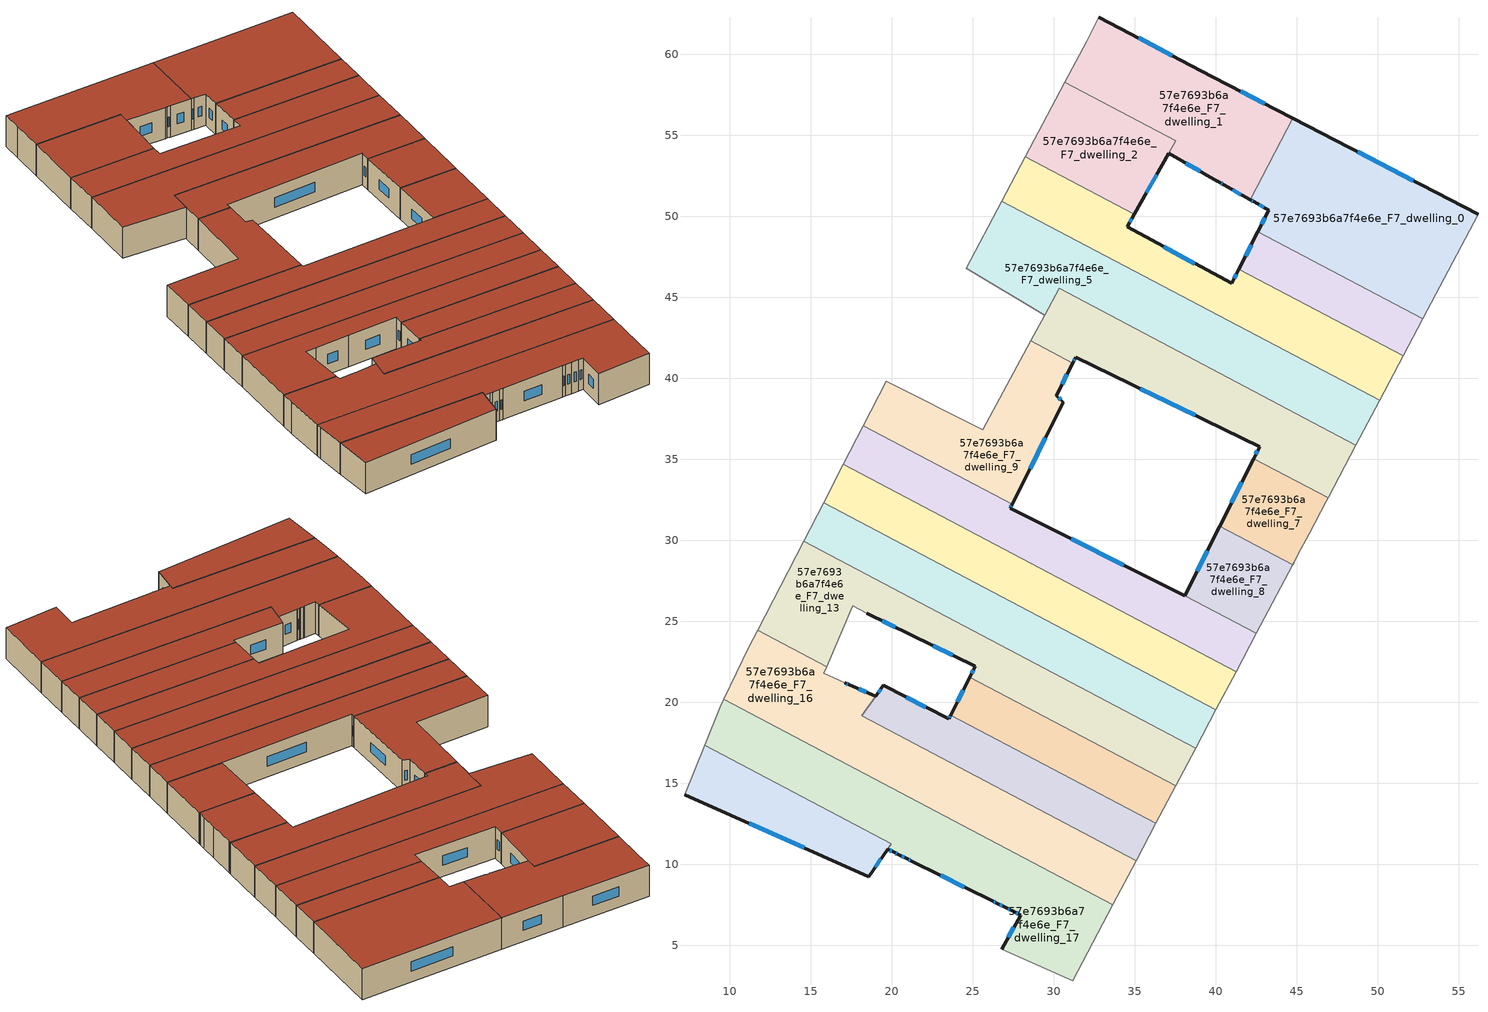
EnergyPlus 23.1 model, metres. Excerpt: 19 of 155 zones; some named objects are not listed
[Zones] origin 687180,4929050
57e7693b6a7f4e6e_F7_dwelling_0
 floor to 57e7693b6a7f4e6e_F6_dwelling_0 (EU_floor_Construction): 56.18,50.13 52.76,43.67 42.59,49.04 43.27,50.36 42.35,50.88 42.12,51.01 44.75,56.04 z21
 wall outside (EU_wall_Construction): 42.12,51.01 42.35,50.88 43.27,50.36 42.59,49.04 / 56.18,50.13 44.75,56.04 z21:24
 wall to 57e7693b6a7f4e6e_F7_dwelling_1 (EU_wall_Construction): 44.75,56.04 42.12,51.01 z21:24
 wall adiabatic (EU_wall_Construction): 52.76,43.67 56.18,50.13 z21:24
 wall to 57e7693b6a7f4e6e_F7_dwelling_3 (EU_wall_Construction): 42.59,49.04 52.76,43.67 z21:24
 window (EU_Window_Construction): 42.2,50.96 42.27,50.93 / 52.17,52.2 48.76,53.97 / 43.03,49.9 42.83,49.5 / 42.67,50.7 42.94,50.54 z22.05:22.95
 roof outside (EU_roof_Construction): 52.76,43.67 56.18,50.13 44.75,56.04 42.12,51.01 42.35,50.88 43.27,50.36 42.59,49.04 z24
57e7693b6a7f4e6e_F7_dwelling_1
 floor to 57e7693b6a7f4e6e_F6_dwelling_1 (EU_floor_Construction): 39.78,58.61 44.75,56.04 42.12,51.01 40.47,51.95 40.27,52.07 40.12,52.15 40.08,52.17 37.08,53.87 37.53,54.66 30.68,58.28 32.02,60.81 32.78,62.29 z21
 wall outside (EU_wall_Construction): 37.08,53.87 40.08,52.17 40.12,52.15 40.27,52.07 40.47,51.95 42.12,51.01 / 44.75,56.04 39.78,58.61 32.78,62.29 z21:24
 wall adiabatic (EU_wall_Construction): 32.78,62.29 32.02,60.81 30.68,58.28 z21:24
 wall to 57e7693b6a7f4e6e_F7_dwelling_2 (EU_wall_Construction): 30.68,58.28 37.53,54.66 37.08,53.87 z21:24
 window (EU_Window_Construction): 40.34,52.02 40.4,51.99 / 38.14,53.28 39.03,52.77 / 37.32,59.9 35.23,61 / 43.01,56.94 41.52,57.71 / 41.05,51.62 41.55,51.34 z22.05:22.95
 roof outside (EU_roof_Construction): 42.12,51.01 44.75,56.04 39.78,58.61 32.78,62.29 32.02,60.81 30.68,58.28 37.53,54.66 37.08,53.87 40.08,52.17 40.12,52.15 40.27,52.07 40.47,51.95 z24
57e7693b6a7f4e6e_F7_dwelling_10
 floor to 57e7693b6a7f4e6e_F6_dwelling_10 (EU_floor_Construction): 38.08,26.59 42.5,24.26 41.24,21.89 17.02,34.68 18.25,37.07 27.43,32.22 27.31,31.97 38.07,26.57 z21
 wall outside (EU_wall_Construction): 38.08,26.59 38.07,26.57 27.31,31.97 27.43,32.22 z21:24
 wall adiabatic (EU_wall_Construction): 41.24,21.89 42.5,24.26 / 18.25,37.07 17.02,34.68 z21:24
 wall to 57e7693b6a7f4e6e_F7_dwelling_11 (EU_wall_Construction): 17.02,34.68 41.24,21.89 z21:24
 wall to 57e7693b6a7f4e6e_F7_dwelling_9 (EU_wall_Construction): 27.43,32.22 18.25,37.07 z21:24
 wall to 57e7693b6a7f4e6e_F7_dwelling_8 (EU_wall_Construction): 42.5,24.26 38.08,26.59 z21:24
 window (EU_Window_Construction): 34.3,28.47 31.08,30.08 / 27.35,32.06 27.38,32.13 z22.05:22.95
 roof outside (EU_roof_Construction): 41.24,21.89 42.5,24.26 38.08,26.59 38.07,26.57 27.31,31.97 27.43,32.22 18.25,37.07 17.02,34.68 z24
57e7693b6a7f4e6e_F7_dwelling_11
 floor to 57e7693b6a7f4e6e_F6_dwelling_11 (EU_floor_Construction): 41.24,21.89 40,19.53 15.79,32.31 17.02,34.68 z21
 wall to 57e7693b6a7f4e6e_F7_dwelling_12 (EU_wall_Construction): 15.79,32.31 40,19.53 z21:24
 wall adiabatic (EU_wall_Construction): 17.02,34.68 15.79,32.31 / 40,19.53 41.24,21.89 z21:24
 roof outside (EU_roof_Construction): 40,19.53 41.24,21.89 17.02,34.68 15.79,32.31 z24
57e7693b6a7f4e6e_F7_dwelling_12
 floor to 57e7693b6a7f4e6e_F6_dwelling_12 (EU_floor_Construction): 40,19.53 38.75,17.17 14.56,29.95 15.79,32.31 z21
 wall to 57e7693b6a7f4e6e_F7_dwelling_13 (EU_wall_Construction): 14.56,29.95 38.75,17.17 z21:24
 wall adiabatic (EU_wall_Construction): 15.79,32.31 14.56,29.95 / 38.75,17.17 40,19.53 z21:24
 roof outside (EU_roof_Construction): 38.75,17.17 40,19.53 15.79,32.31 14.56,29.95 z24
57e7693b6a7f4e6e_F7_dwelling_13
 floor to 57e7693b6a7f4e6e_F6_dwelling_13 (EU_floor_Construction): 38.75,17.17 37.52,14.84 24.81,21.55 25.15,22.21 21.18,24.16 18.46,25.5 17.58,25.96 15.98,22.2 11.72,24.46 14.56,29.95 z21
 wall outside (EU_wall_Construction): 18.46,25.5 21.18,24.16 25.15,22.21 24.81,21.55 z21:24
 wall adiabatic (EU_wall_Construction): 37.52,14.84 38.75,17.17 / 15.98,22.2 17.58,25.96 18.46,25.5 / 14.56,29.95 11.72,24.46 z21:24
 wall to 57e7693b6a7f4e6e_F7_dwelling_14 (EU_wall_Construction): 24.81,21.55 37.52,14.84 z21:24
 wall to 57e7693b6a7f4e6e_F7_dwelling_16 (EU_wall_Construction): 11.72,24.46 15.98,22.2 z21:24
 window (EU_Window_Construction): 25.03,21.98 24.93,21.79 / 22.57,23.48 23.75,22.9 / 19.42,25.03 20.22,24.63 z22.05:22.95
 roof outside (EU_roof_Construction): 37.52,14.84 38.75,17.17 14.56,29.95 11.72,24.46 15.98,22.2 17.58,25.96 18.46,25.5 21.18,24.16 25.15,22.21 24.81,21.55 z24
57e7693b6a7f4e6e_F7_dwelling_14
 floor to 57e7693b6a7f4e6e_F6_dwelling_14 (EU_floor_Construction): 37.52,14.84 36.3,12.53 23.63,19.22 24.81,21.55 z21
 wall outside (EU_wall_Construction): 24.81,21.55 23.63,19.22 z21:24
 wall adiabatic (EU_wall_Construction): 36.3,12.53 37.52,14.84 z21:24
 wall to 57e7693b6a7f4e6e_F7_dwelling_15 (EU_wall_Construction): 23.63,19.22 36.3,12.53 z21:24
 window (EU_Window_Construction): 24.4,20.73 24.04,20.04 z22.05:22.95
 roof outside (EU_roof_Construction): 36.3,12.53 37.52,14.84 24.81,21.55 23.63,19.22 z24
57e7693b6a7f4e6e_F7_dwelling_15
 floor to 57e7693b6a7f4e6e_F6_dwelling_15 (EU_floor_Construction): 36.3,12.53 35.08,10.22 18.14,19.17 19,20.37 19.48,21.04 23.51,18.97 23.63,19.22 z21
 wall outside (EU_wall_Construction): 23.63,19.22 23.51,18.97 19.48,21.04 19,20.37 z21:24
 wall adiabatic (EU_wall_Construction): 35.08,10.22 36.3,12.53 z21:24
 wall to 57e7693b6a7f4e6e_F7_dwelling_16 (EU_wall_Construction): 19,20.36 18.14,19.17 35.08,10.22 z21:24
 window (EU_Window_Construction): 19.31,20.81 19.17,20.61 / 22.1,19.7 20.89,20.32 / 23.58,19.13 23.55,19.06 z22.05:22.95
 roof outside (EU_roof_Construction): 35.08,10.22 36.3,12.53 23.63,19.22 23.51,18.97 19.48,21.04 19,20.37 18.14,19.17 z24
57e7693b6a7f4e6e_F7_dwelling_16
 floor to 57e7693b6a7f4e6e_F6_dwelling_16 (EU_floor_Construction): 35.08,10.22 33.64,7.51 9.64,20.19 11.18,23.4 11.72,24.46 15.98,22.2 15.81,21.78 16.76,21.36 16.8,21.34 16.82,21.33 17.09,21.21 17.15,21.19 17.36,21.09 17.38,21.08 18.99,20.36 18.14,19.17 z21
 wall outside (EU_wall_Construction): 18.99,20.36 17.38,21.08 17.36,21.09 17.15,21.19 17.09,21.21 z21:24
 wall adiabatic (EU_wall_Construction): 17.09,21.21 16.82,21.33 16.8,21.34 16.76,21.36 15.81,21.78 15.98,22.2 / 33.64,7.51 35.08,10.22 / 11.72,24.46 11.18,23.4 9.64,20.19 z21:24
 wall to 57e7693b6a7f4e6e_F7_dwelling_17 (EU_wall_Construction): 9.64,20.19 33.64,7.51 z21:24
 window (EU_Window_Construction): 17.29,21.12 17.22,21.15 / 18.43,20.62 17.95,20.83 z22.05:22.95
 roof outside (EU_roof_Construction): 33.64,7.51 35.08,10.22 18.14,19.17 18.99,20.36 17.38,21.08 17.36,21.09 17.15,21.19 17.09,21.21 16.82,21.33 16.8,21.34 16.76,21.36 15.81,21.78 15.98,22.2 11.72,24.46 11.18,23.4 9.64,20.19 z24
57e7693b6a7f4e6e_F7_dwelling_17
 floor to 57e7693b6a7f4e6e_F6_dwelling_17 (EU_floor_Construction): 33.64,7.51 31.16,2.8 26.79,4.76 27.94,6.87 27.54,7.08 27,7.34 26.99,7.35 26.46,7.61 26.2,7.74 21.29,10.17 21.23,10.21 20.95,10.34 20.41,10.61 20.14,10.74 19.73,10.94 18.58,9.24 19.95,11.28 8.45,17.36 9.42,19.73 9.64,20.19 z21
 wall outside (EU_wall_Construction): 18.58,9.24 19.73,10.94 20.14,10.74 20.41,10.61 20.95,10.34 21.23,10.21 21.29,10.17 26.2,7.74 26.46,7.61 26.99,7.35 27,7.34 27.54,7.08 27.94,6.87 26.79,4.76 z21:24
 wall to 57e7693b6a7f4e6e_F7_dwelling_18 (EU_wall_Construction): 8.45,17.36 19.95,11.28 18.58,9.24 z21:24
 wall adiabatic (EU_wall_Construction): 9.64,20.19 9.42,19.73 8.45,17.36 / 26.79,4.76 31.16,2.8 33.64,7.51 z21:24
 window (EU_Window_Construction): 27.54,6.13 27.19,5.5 / 27.68,7 27.8,6.94 / 27.19,7.25 27.35,7.17 / 26.65,7.52 26.81,7.44 / 26.29,7.69 26.37,7.65 / 23.01,9.32 24.47,8.59 / 21.05,10.29 21.13,10.25 / 20.6,10.51 20.76,10.43 / 20.24,10.7 20.32,10.66 / 19.88,10.87 20,10.81 / 18.99,9.83 19.33,10.34 z22.05:22.95
 roof outside (EU_roof_Construction): 31.16,2.8 33.64,7.51 9.64,20.19 9.42,19.73 8.45,17.36 19.95,11.28 18.58,9.24 19.73,10.94 20.14,10.74 20.41,10.61 20.95,10.34 21.23,10.21 21.29,10.17 26.2,7.74 26.46,7.61 26.99,7.35 27,7.34 27.54,7.08 27.94,6.87 26.79,4.76 z24
57e7693b6a7f4e6e_F7_dwelling_18
 floor to 57e7693b6a7f4e6e_F6_dwelling_18 (EU_floor_Construction): 19.95,11.28 18.58,9.24 7.21,14.3 8.45,17.36 z21
 wall outside (EU_wall_Construction): 7.21,14.3 18.58,9.24 z21:24
 wall adiabatic (EU_wall_Construction): 8.45,17.36 7.21,14.3 z21:24
 window (EU_Window_Construction): 11.19,12.53 14.59,11.01 z22.05:22.95
 roof outside (EU_roof_Construction): 18.58,9.24 19.95,11.28 8.45,17.36 7.21,14.3 z24
57e7693b6a7f4e6e_F7_dwelling_2
 floor to 57e7693b6a7f4e6e_F6_dwelling_2 (EU_floor_Construction): 37.53,54.66 34.96,50.13 28.25,53.68 30.68,58.28 z21
 wall outside (EU_wall_Construction): 34.96,50.13 37.08,53.87 z21:24
 wall adiabatic (EU_wall_Construction): 30.68,58.28 28.25,53.68 z21:24
 wall to 57e7693b6a7f4e6e_F7_dwelling_4 (EU_wall_Construction): 28.25,53.68 34.96,50.13 z21:24
 window (EU_Window_Construction): 35.71,51.44 36.34,52.56 z22.05:22.95
 roof outside (EU_roof_Construction): 34.96,50.13 37.53,54.66 30.68,58.28 28.25,53.68 z24
57e7693b6a7f4e6e_F7_dwelling_3
 floor to 57e7693b6a7f4e6e_F6_dwelling_3 (EU_floor_Construction): 52.76,43.67 51.55,41.38 41.42,46.72 42.59,49.04 z21
 wall outside (EU_wall_Construction): 42.59,49.04 41.42,46.72 z21:24
 wall adiabatic (EU_wall_Construction): 51.55,41.38 52.76,43.67 z21:24
 wall to 57e7693b6a7f4e6e_F7_dwelling_4 (EU_wall_Construction): 41.42,46.72 51.55,41.38 z21:24
 window (EU_Window_Construction): 42.18,48.23 41.83,47.54 z22.05:22.95
 roof outside (EU_roof_Construction): 51.55,41.38 52.76,43.67 42.59,49.04 41.42,46.72 z24
57e7693b6a7f4e6e_F7_dwelling_4
 floor to 57e7693b6a7f4e6e_F6_dwelling_4 (EU_floor_Construction): 41.42,46.72 51.55,41.38 50.1,38.63 26.8,50.94 28.25,53.68 34.96,50.13 34.52,49.34 40.97,45.85 z21
 wall outside (EU_wall_Construction): 41.42,46.72 40.97,45.85 34.52,49.34 34.96,50.13 z21:24
 wall adiabatic (EU_wall_Construction): 50.1,38.63 51.55,41.38 / 28.25,53.68 26.8,50.94 z21:24
 wall to 57e7693b6a7f4e6e_F7_dwelling_5 (EU_wall_Construction): 26.8,50.94 50.1,38.63 z21:24
 window (EU_Window_Construction): 38.71,47.08 36.78,48.12 / 41.26,46.42 41.13,46.16 / 34.67,49.62 34.81,49.86 z22.05:22.95
 roof outside (EU_roof_Construction): 50.1,38.63 51.55,41.38 41.42,46.72 40.97,45.85 34.52,49.34 34.96,50.13 28.25,53.68 26.8,50.94 z24
57e7693b6a7f4e6e_F7_dwelling_5
 floor to 57e7693b6a7f4e6e_F6_dwelling_5 (EU_floor_Construction): 50.1,38.63 48.64,35.87 30.32,45.54 29.44,43.89 24.6,46.77 26.8,50.94 z21
 wall adiabatic (EU_wall_Construction): 26.8,50.94 24.6,46.77 29.44,43.89 30.32,45.54 / 48.64,35.87 50.1,38.63 z21:24
 wall to 57e7693b6a7f4e6e_F7_dwelling_6 (EU_wall_Construction): 30.33,45.54 48.64,35.87 z21:24
 roof outside (EU_roof_Construction): 48.64,35.87 50.1,38.63 26.8,50.94 24.6,46.77 29.44,43.89 30.32,45.54 z24
57e7693b6a7f4e6e_F7_dwelling_6
 floor to 57e7693b6a7f4e6e_F6_dwelling_6 (EU_floor_Construction): 48.64,35.87 46.92,32.62 42.33,35.04 42.69,35.77 31.35,41.3 31.17,40.94 28.58,42.31 29.44,43.89 30.33,45.54 z21
 wall outside (EU_wall_Construction): 31.17,40.94 31.35,41.3 42.69,35.77 42.33,35.04 z21:24
 wall adiabatic (EU_wall_Construction): 29.43,43.89 28.58,42.31 / 30.33,45.54 29.44,43.89 / 46.92,32.62 48.64,35.87 z21:24
 wall to 57e7693b6a7f4e6e_F7_dwelling_7 (EU_wall_Construction): 42.33,35.04 46.92,32.62 z21:24
 wall to 57e7693b6a7f4e6e_F7_dwelling_9 (EU_wall_Construction): 28.58,42.31 31.17,40.94 z21:24
 window (EU_Window_Construction): 42.57,35.52 42.46,35.3 / 35.33,39.36 38.72,37.71 / 31.23,41.07 31.29,41.18 z22.05:22.95
 roof outside (EU_roof_Construction): 46.92,32.62 48.64,35.87 30.33,45.54 29.44,43.89 28.58,42.31 31.17,40.94 31.35,41.3 42.69,35.77 42.33,35.04 z24
57e7693b6a7f4e6e_F7_dwelling_7
 floor to 57e7693b6a7f4e6e_F6_dwelling_7 (EU_floor_Construction): 46.92,32.62 46.81,32.4 45.76,30.4 45.06,29.11 44.82,28.65 44.73,28.48 40.22,30.85 42.33,35.04 z21
 wall outside (EU_wall_Construction): 42.33,35.04 40.22,30.85 z21:24
 wall adiabatic (EU_wall_Construction): 44.73,28.48 44.82,28.65 45.06,29.11 45.76,30.4 46.81,32.4 46.92,32.62 z21:24
 wall to 57e7693b6a7f4e6e_F7_dwelling_8 (EU_wall_Construction): 40.22,30.85 44.73,28.48 z21:24
 window (EU_Window_Construction): 41.59,33.57 40.96,32.32 z22.05:22.95
 roof outside (EU_roof_Construction): 45.06,29.11 45.76,30.4 46.81,32.4 46.92,32.62 42.33,35.04 40.22,30.85 44.73,28.48 44.82,28.65 z24
57e7693b6a7f4e6e_F7_dwelling_8
 floor to 57e7693b6a7f4e6e_F6_dwelling_8 (EU_floor_Construction): 44.73,28.48 42.5,24.26 38.08,26.59 40.22,30.85 z21
 wall outside (EU_wall_Construction): 40.22,30.85 38.08,26.59 z21:24
 wall adiabatic (EU_wall_Construction): 42.5,24.26 44.73,28.48 z21:24
 window (EU_Window_Construction): 39.47,29.36 38.83,28.09 z22.05:22.95
 roof outside (EU_roof_Construction): 42.5,24.26 44.73,28.48 40.22,30.85 38.08,26.59 z24
57e7693b6a7f4e6e_F7_dwelling_9
 floor to 57e7693b6a7f4e6e_F6_dwelling_9 (EU_floor_Construction): 31.17,40.94 30.15,38.93 30.57,38.52 27.43,32.22 18.25,37.07 19.67,39.8 25.61,36.82 28.58,42.31 z21
 wall outside (EU_wall_Construction): 27.43,32.22 30.57,38.52 30.15,38.93 31.17,40.94 z21:24
 wall adiabatic (EU_wall_Construction): 28.58,42.31 25.61,36.82 19.67,39.8 18.25,37.07 z21:24
 window (EU_Window_Construction): 30.5,39.64 30.81,40.24 / 30.42,38.67 30.3,38.79 / 28.53,34.43 29.47,36.31 z22.05:22.95
 roof outside (EU_roof_Construction): 27.43,32.22 30.57,38.52 30.15,38.93 31.17,40.94 28.58,42.31 25.61,36.82 19.67,39.8 18.25,37.07 z24
[Building]
EU S2 Campaign: North Axis=0; Terrain=City; Solar Distribution=FullExterior
[Site:Location]
Bologna: Latitude=44.5; Longitude=11.25; Time Zone=1; Elevation=37
[SizingPeriod:WeatherFileDays]
AnnualSizingPeriod: Begin Month=1; Begin Day of Month=1; End Month=12; End Day of Month=31; Day of Week for Start Day=Monday; Use Weather File Daylight Saving Period=No; Use Weather File Rain and Snow Indicators=No
[MATERIAL]
EU_InternalMass_Material: Roughness=MediumRough; Thickness=0.1; Conductivity=1; Density=1800; Specific Heat=900; Thermal Absorptance=0.9; Solar Absorptance=0.7; Visible Absorptance=0.7
[MATERIAL:NOMASS] Roughness=MediumRough; Thermal Absorptance=0.9; Solar Absorptance=0.7; Visible Absorptance=0.7
Name | Thermal Resistance
EU_wall_NoMass | 0.890213
EU_roof_NoMass | 0.636128
EU_floor_NoMass | 0.79516
[WINDOWMATERIAL:SIMPLEGLAZINGSYSTEM]
EU_Window_SimpleGlazing: UFactor=4.49146; Solar Heat Gain Coefficient=0.85; Visible Transmittance=0.85
[CONSTRUCTION]
EU_wall_Construction: EU_wall_NoMass
EU_roof_Construction: EU_roof_NoMass
EU_floor_Construction: EU_floor_NoMass
EU_Window_Construction: EU_Window_SimpleGlazing
EU_InternalMass_Construction: EU_InternalMass_Material
[ZONE] Type=1; Multiplier=1; Ceiling Height=autocalculate; Floor Area=autocalculate; Part of Total Floor Area=Yes
Name | Volume
57e7693b6a7f4e6e_F7_dwelling_0 | 273.538
57e7693b6a7f4e6e_F7_dwelling_1 | 201.469
57e7693b6a7f4e6e_F7_dwelling_10 | 215.485
57e7693b6a7f4e6e_F7_dwelling_11 | 219.079
57e7693b6a7f4e6e_F7_dwelling_12 | 218.656
57e7693b6a7f4e6e_F7_dwelling_13 | 250.606
57e7693b6a7f4e6e_F7_dwelling_14 | 112.817
57e7693b6a7f4e6e_F7_dwelling_15 | 144.416
57e7693b6a7f4e6e_F7_dwelling_16 | 288.321
57e7693b6a7f4e6e_F7_dwelling_17 | 290.281
57e7693b6a7f4e6e_F7_dwelling_18 | 109.363
57e7693b6a7f4e6e_F7_dwelling_2 | 119.768
57e7693b6a7f4e6e_F7_dwelling_3 | 89.3137
57e7693b6a7f4e6e_F7_dwelling_4 | 224.565
57e7693b6a7f4e6e_F7_dwelling_5 | 276.244
57e7693b6a7f4e6e_F7_dwelling_6 | 205.351
57e7693b6a7f4e6e_F7_dwelling_7 | 72.3516
57e7693b6a7f4e6e_F7_dwelling_8 | 72.1479
57e7693b6a7f4e6e_F7_dwelling_9 | 161.722
[INTERNALMASS] Construction=EU_InternalMass_Construction
Name | Zone or ZoneList | Surface Area
57e7693b6a7f4e6e_F7_dwelling_0_EU_InternalMass | 57e7693b6a7f4e6e_F7_dwelling_0 | 91.1771
57e7693b6a7f4e6e_F7_dwelling_1_EU_InternalMass | 57e7693b6a7f4e6e_F7_dwelling_1 | 67.1601
57e7693b6a7f4e6e_F7_dwelling_2_EU_InternalMass | 57e7693b6a7f4e6e_F7_dwelling_2 | 39.9253
57e7693b6a7f4e6e_F7_dwelling_3_EU_InternalMass | 57e7693b6a7f4e6e_F7_dwelling_3 | 29.7713
57e7693b6a7f4e6e_F7_dwelling_4_EU_InternalMass | 57e7693b6a7f4e6e_F7_dwelling_4 | 74.8548
57e7693b6a7f4e6e_F7_dwelling_5_EU_InternalMass | 57e7693b6a7f4e6e_F7_dwelling_5 | 92.081
57e7693b6a7f4e6e_F7_dwelling_6_EU_InternalMass | 57e7693b6a7f4e6e_F7_dwelling_6 | 68.4546
57e7693b6a7f4e6e_F7_dwelling_7_EU_InternalMass | 57e7693b6a7f4e6e_F7_dwelling_7 | 24.1178
57e7693b6a7f4e6e_F7_dwelling_8_EU_InternalMass | 57e7693b6a7f4e6e_F7_dwelling_8 | 24.0477
57e7693b6a7f4e6e_F7_dwelling_9_EU_InternalMass | 57e7693b6a7f4e6e_F7_dwelling_9 | 53.9065
57e7693b6a7f4e6e_F7_dwelling_10_EU_InternalMass | 57e7693b6a7f4e6e_F7_dwelling_10 | 71.8358
57e7693b6a7f4e6e_F7_dwelling_11_EU_InternalMass | 57e7693b6a7f4e6e_F7_dwelling_11 | 73.0264
57e7693b6a7f4e6e_F7_dwelling_12_EU_InternalMass | 57e7693b6a7f4e6e_F7_dwelling_12 | 72.8854
57e7693b6a7f4e6e_F7_dwelling_13_EU_InternalMass | 57e7693b6a7f4e6e_F7_dwelling_13 | 83.5409
57e7693b6a7f4e6e_F7_dwelling_14_EU_InternalMass | 57e7693b6a7f4e6e_F7_dwelling_14 | 37.6057
57e7693b6a7f4e6e_F7_dwelling_15_EU_InternalMass | 57e7693b6a7f4e6e_F7_dwelling_15 | 48.1423
57e7693b6a7f4e6e_F7_dwelling_16_EU_InternalMass | 57e7693b6a7f4e6e_F7_dwelling_16 | 96.1041
57e7693b6a7f4e6e_F7_dwelling_17_EU_InternalMass | 57e7693b6a7f4e6e_F7_dwelling_17 | 96.767
57e7693b6a7f4e6e_F7_dwelling_18_EU_InternalMass | 57e7693b6a7f4e6e_F7_dwelling_18 | 36.4654
[OTHEREQUIPMENT] Fuel Type=Electricity; Design Level Calculation Method=Watts/Area; Power per Zone Floor Area=1; Fraction Latent=0; Fraction Radiant=0; Fraction Lost=0; Carbon Dioxide Generation Rate=0; EndUse Subcategory=EU_Step8_InternalGains
Name | Zone or ZoneList or Space or SpaceList | Schedule
EU_Step8_InternalGain_57e7693b6a7f4e6e_F7_dwelling_0_f000 | 57e7693b6a7f4e6e_F7_dwelling_0 | EU_Step8_GainSchedule_57e7693b6a7f4e6e_F7_dwelling_0_f000
EU_Step8_InternalGain_57e7693b6a7f4e6e_F7_dwelling_1_f000 | 57e7693b6a7f4e6e_F7_dwelling_1 | EU_Step8_GainSchedule_57e7693b6a7f4e6e_F7_dwelling_1_f000
EU_Step8_InternalGain_57e7693b6a7f4e6e_F7_dwelling_2_f000 | 57e7693b6a7f4e6e_F7_dwelling_2 | EU_Step8_GainSchedule_57e7693b6a7f4e6e_F7_dwelling_2_f000
EU_Step8_InternalGain_57e7693b6a7f4e6e_F7_dwelling_3_f000 | 57e7693b6a7f4e6e_F7_dwelling_3 | EU_Step8_GainSchedule_57e7693b6a7f4e6e_F7_dwelling_3_f000
EU_Step8_InternalGain_57e7693b6a7f4e6e_F7_dwelling_4_f000 | 57e7693b6a7f4e6e_F7_dwelling_4 | EU_Step8_GainSchedule_57e7693b6a7f4e6e_F7_dwelling_4_f000
EU_Step8_InternalGain_57e7693b6a7f4e6e_F7_dwelling_5_f000 | 57e7693b6a7f4e6e_F7_dwelling_5 | EU_Step8_GainSchedule_57e7693b6a7f4e6e_F7_dwelling_5_f000
EU_Step8_InternalGain_57e7693b6a7f4e6e_F7_dwelling_6_f000 | 57e7693b6a7f4e6e_F7_dwelling_6 | EU_Step8_GainSchedule_57e7693b6a7f4e6e_F7_dwelling_6_f000
EU_Step8_InternalGain_57e7693b6a7f4e6e_F7_dwelling_7_f000 | 57e7693b6a7f4e6e_F7_dwelling_7 | EU_Step8_GainSchedule_57e7693b6a7f4e6e_F7_dwelling_7_f000
EU_Step8_InternalGain_57e7693b6a7f4e6e_F7_dwelling_8_f000 | 57e7693b6a7f4e6e_F7_dwelling_8 | EU_Step8_GainSchedule_57e7693b6a7f4e6e_F7_dwelling_8_f000
EU_Step8_InternalGain_57e7693b6a7f4e6e_F7_dwelling_9_f000 | 57e7693b6a7f4e6e_F7_dwelling_9 | EU_Step8_GainSchedule_57e7693b6a7f4e6e_F7_dwelling_9_f000
EU_Step8_InternalGain_57e7693b6a7f4e6e_F7_dwelling_10_f000 | 57e7693b6a7f4e6e_F7_dwelling_10 | EU_Step8_GainSchedule_57e7693b6a7f4e6e_F7_dwelling_10_f000
EU_Step8_InternalGain_57e7693b6a7f4e6e_F7_dwelling_11_f000 | 57e7693b6a7f4e6e_F7_dwelling_11 | EU_Step8_GainSchedule_57e7693b6a7f4e6e_F7_dwelling_11_f000
EU_Step8_InternalGain_57e7693b6a7f4e6e_F7_dwelling_12_f000 | 57e7693b6a7f4e6e_F7_dwelling_12 | EU_Step8_GainSchedule_57e7693b6a7f4e6e_F7_dwelling_12_f000
EU_Step8_InternalGain_57e7693b6a7f4e6e_F7_dwelling_13_f000 | 57e7693b6a7f4e6e_F7_dwelling_13 | EU_Step8_GainSchedule_57e7693b6a7f4e6e_F7_dwelling_13_f000
EU_Step8_InternalGain_57e7693b6a7f4e6e_F7_dwelling_14_f000 | 57e7693b6a7f4e6e_F7_dwelling_14 | EU_Step8_GainSchedule_57e7693b6a7f4e6e_F7_dwelling_14_f000
EU_Step8_InternalGain_57e7693b6a7f4e6e_F7_dwelling_15_f000 | 57e7693b6a7f4e6e_F7_dwelling_15 | EU_Step8_GainSchedule_57e7693b6a7f4e6e_F7_dwelling_15_f000
EU_Step8_InternalGain_57e7693b6a7f4e6e_F7_dwelling_16_f000 | 57e7693b6a7f4e6e_F7_dwelling_16 | EU_Step8_GainSchedule_57e7693b6a7f4e6e_F7_dwelling_16_f000
EU_Step8_InternalGain_57e7693b6a7f4e6e_F7_dwelling_17_f000 | 57e7693b6a7f4e6e_F7_dwelling_17 | EU_Step8_GainSchedule_57e7693b6a7f4e6e_F7_dwelling_17_f000
EU_Step8_InternalGain_57e7693b6a7f4e6e_F7_dwelling_18_f000 | 57e7693b6a7f4e6e_F7_dwelling_18 | EU_Step8_GainSchedule_57e7693b6a7f4e6e_F7_dwelling_18_f000
[ZONEVENTILATION:DESIGNFLOWRATE] Schedule=EU_AlwaysOn; Design Flow Rate Calculation Method=AirChanges/Hour; Air Changes per Hour=0.718634; Ventilation Type=Natural; Fan Pressure Rise=0; Fan Total Efficiency=1; Constant Term Coefficient=1; Temperature Term Coefficient=0; Velocity Term Coefficient=0; Velocity Squared Term Coefficient=0; Minimum Indoor Temperature=-100; Maximum Indoor Temperature=100; Delta Temperature=-100; Minimum Outdoor Temperature=-100; Maximum Outdoor Temperature=100; Maximum Wind Speed=40
Name | Zone or ZoneList or Space or SpaceList
EU_ConstantAir_57e7693b6a7f4e6e_F7_dwelling_0 | 57e7693b6a7f4e6e_F7_dwelling_0
EU_ConstantAir_57e7693b6a7f4e6e_F7_dwelling_1 | 57e7693b6a7f4e6e_F7_dwelling_1
EU_ConstantAir_57e7693b6a7f4e6e_F7_dwelling_2 | 57e7693b6a7f4e6e_F7_dwelling_2
EU_ConstantAir_57e7693b6a7f4e6e_F7_dwelling_3 | 57e7693b6a7f4e6e_F7_dwelling_3
EU_ConstantAir_57e7693b6a7f4e6e_F7_dwelling_4 | 57e7693b6a7f4e6e_F7_dwelling_4
EU_ConstantAir_57e7693b6a7f4e6e_F7_dwelling_5 | 57e7693b6a7f4e6e_F7_dwelling_5
EU_ConstantAir_57e7693b6a7f4e6e_F7_dwelling_6 | 57e7693b6a7f4e6e_F7_dwelling_6
EU_ConstantAir_57e7693b6a7f4e6e_F7_dwelling_7 | 57e7693b6a7f4e6e_F7_dwelling_7
EU_ConstantAir_57e7693b6a7f4e6e_F7_dwelling_8 | 57e7693b6a7f4e6e_F7_dwelling_8
EU_ConstantAir_57e7693b6a7f4e6e_F7_dwelling_9 | 57e7693b6a7f4e6e_F7_dwelling_9
EU_ConstantAir_57e7693b6a7f4e6e_F7_dwelling_10 | 57e7693b6a7f4e6e_F7_dwelling_10
EU_ConstantAir_57e7693b6a7f4e6e_F7_dwelling_11 | 57e7693b6a7f4e6e_F7_dwelling_11
EU_ConstantAir_57e7693b6a7f4e6e_F7_dwelling_12 | 57e7693b6a7f4e6e_F7_dwelling_12
EU_ConstantAir_57e7693b6a7f4e6e_F7_dwelling_13 | 57e7693b6a7f4e6e_F7_dwelling_13
EU_ConstantAir_57e7693b6a7f4e6e_F7_dwelling_14 | 57e7693b6a7f4e6e_F7_dwelling_14
EU_ConstantAir_57e7693b6a7f4e6e_F7_dwelling_15 | 57e7693b6a7f4e6e_F7_dwelling_15
EU_ConstantAir_57e7693b6a7f4e6e_F7_dwelling_16 | 57e7693b6a7f4e6e_F7_dwelling_16
EU_ConstantAir_57e7693b6a7f4e6e_F7_dwelling_17 | 57e7693b6a7f4e6e_F7_dwelling_17
EU_ConstantAir_57e7693b6a7f4e6e_F7_dwelling_18 | 57e7693b6a7f4e6e_F7_dwelling_18
[HVACTEMPLATE:ZONE:IDEALLOADSAIRSYSTEM] System Availability Schedule=EU_AlwaysOn; Maximum Heating Supply Air Temperature=50; Minimum Cooling Supply Air Temperature=13; Maximum Heating Supply Air Humidity Ratio=0.0156; Minimum Cooling Supply Air Humidity Ratio=0.0077; Heating Limit=NoLimit; Cooling Limit=NoLimit; Heating Availability Schedule=EU_AlwaysOn; Cooling Availability Schedule=EU_CoolingOff; Dehumidification Control Type=ConstantSensibleHeatRatio; Cooling Sensible Heat Ratio=0.7; Dehumidification Setpoint=60; Humidification Control Type=None; Humidification Setpoint=30; Outdoor Air Method=None; Outdoor Air Flow Rate per Person=0.00944; Outdoor Air Flow Rate per Zone Floor Area=0; Outdoor Air Flow Rate per Zone=0; Demand Controlled Ventilation Type=None; Outdoor Air Economizer Type=NoEconomizer; Heat Recovery Type=None; Sensible Heat Recovery Effectiveness=0.7; Latent Heat Recovery Effectiveness=0.65
Name | Template Thermostat
57e7693b6a7f4e6e_F7_dwelling_0 | EU_HeatOnly_57e7693b6a7f4e6e_F7_dwelling_0
57e7693b6a7f4e6e_F7_dwelling_1 | EU_HeatOnly_57e7693b6a7f4e6e_F7_dwelling_1
57e7693b6a7f4e6e_F7_dwelling_2 | EU_HeatOnly_57e7693b6a7f4e6e_F7_dwelling_2
57e7693b6a7f4e6e_F7_dwelling_3 | EU_HeatOnly_57e7693b6a7f4e6e_F7_dwelling_3
57e7693b6a7f4e6e_F7_dwelling_4 | EU_HeatOnly_57e7693b6a7f4e6e_F7_dwelling_4
57e7693b6a7f4e6e_F7_dwelling_5 | EU_HeatOnly_57e7693b6a7f4e6e_F7_dwelling_5
57e7693b6a7f4e6e_F7_dwelling_6 | EU_HeatOnly_57e7693b6a7f4e6e_F7_dwelling_6
57e7693b6a7f4e6e_F7_dwelling_7 | EU_HeatOnly_57e7693b6a7f4e6e_F7_dwelling_7
57e7693b6a7f4e6e_F7_dwelling_8 | EU_HeatOnly_57e7693b6a7f4e6e_F7_dwelling_8
57e7693b6a7f4e6e_F7_dwelling_9 | EU_HeatOnly_57e7693b6a7f4e6e_F7_dwelling_9
57e7693b6a7f4e6e_F7_dwelling_10 | EU_HeatOnly_57e7693b6a7f4e6e_F7_dwelling_10
57e7693b6a7f4e6e_F7_dwelling_11 | EU_HeatOnly_57e7693b6a7f4e6e_F7_dwelling_11
57e7693b6a7f4e6e_F7_dwelling_12 | EU_HeatOnly_57e7693b6a7f4e6e_F7_dwelling_12
57e7693b6a7f4e6e_F7_dwelling_13 | EU_HeatOnly_57e7693b6a7f4e6e_F7_dwelling_13
57e7693b6a7f4e6e_F7_dwelling_14 | EU_HeatOnly_57e7693b6a7f4e6e_F7_dwelling_14
57e7693b6a7f4e6e_F7_dwelling_15 | EU_HeatOnly_57e7693b6a7f4e6e_F7_dwelling_15
57e7693b6a7f4e6e_F7_dwelling_16 | EU_HeatOnly_57e7693b6a7f4e6e_F7_dwelling_16
57e7693b6a7f4e6e_F7_dwelling_17 | EU_HeatOnly_57e7693b6a7f4e6e_F7_dwelling_17
57e7693b6a7f4e6e_F7_dwelling_18 | EU_HeatOnly_57e7693b6a7f4e6e_F7_dwelling_18
[SIZING:ZONE] Zone Cooling Design Supply Air Temperature Input Method=SupplyAirTemperature; Zone Cooling Design Supply Air Temperature=13; Zone Heating Design Supply Air Temperature Input Method=SupplyAirTemperature; Zone Heating Design Supply Air Temperature=50; Zone Cooling Design Supply Air Humidity Ratio=0.008; Zone Heating Design Supply Air Humidity Ratio=0.008; Cooling Design Air Flow Method=DesignDay; Cooling Design Air Flow Rate=0; Cooling Minimum Air Flow per Zone Floor Area=0.000762; Cooling Minimum Air Flow=0; Cooling Minimum Air Flow Fraction=0.2; Heating Design Air Flow Method=DesignDay; Heating Design Air Flow Rate=0; Heating Maximum Air Flow per Zone Floor Area=0.002032; Heating Maximum Air Flow=0.141576; Heating Maximum Air Flow Fraction=0.3; Account for Dedicated Outdoor Air System=No; Dedicated Outdoor Air System Control Strategy=NeutralSupplyAir; Dedicated Outdoor Air Low Setpoint Temperature for Design=autosize; Dedicated Outdoor Air High Setpoint Temperature for Design=autosize; Zone Load Sizing Method=Sensible Load Only No Latent Load; Zone Latent Cooling Design Supply Air Humidity Ratio Input Method=HumidityRatioDifference; Zone Cooling Design Supply Air Humidity Ratio Difference=0.005; Zone Latent Heating Design Supply Air Humidity Ratio Input Method=HumidityRatioDifference; Zone Humidification Design Supply Air Humidity Ratio Difference=0.005
57e7693b6a7f4e6e_F7_dwelling_0; 57e7693b6a7f4e6e_F7_dwelling_1; 57e7693b6a7f4e6e_F7_dwelling_2; 57e7693b6a7f4e6e_F7_dwelling_3; 57e7693b6a7f4e6e_F7_dwelling_4; 57e7693b6a7f4e6e_F7_dwelling_5; 57e7693b6a7f4e6e_F7_dwelling_6; 57e7693b6a7f4e6e_F7_dwelling_7; 57e7693b6a7f4e6e_F7_dwelling_8; 57e7693b6a7f4e6e_F7_dwelling_9; 57e7693b6a7f4e6e_F7_dwelling_10; 57e7693b6a7f4e6e_F7_dwelling_11; 57e7693b6a7f4e6e_F7_dwelling_12; 57e7693b6a7f4e6e_F7_dwelling_13; 57e7693b6a7f4e6e_F7_dwelling_14; 57e7693b6a7f4e6e_F7_dwelling_15; 57e7693b6a7f4e6e_F7_dwelling_16; 57e7693b6a7f4e6e_F7_dwelling_17; 57e7693b6a7f4e6e_F7_dwelling_18
[SCHEDULE:CONSTANT]
Name | Hourly Value
EU_AlwaysOn | 1
EU_CoolingOff | 0
[SCHEDULE:FILE] Column Number=1; Rows to Skip at Top=0; Number of Hours of Data=8760; Column Separator=Comma; Interpolate to Timestep=No; Minutes per Item=60; Adjust Schedule for Daylight Savings=Yes
Name | File
EU_Step8_GainSchedule_57e7693b6a7f4e6e_F7_dwelling_0_f000 | ../../schedules/57e7693b6a7f4e6e/57e7693b6a7f4e6e_F7_dwelling_0_f000_gain.csv
EU_Step8_GainSchedule_57e7693b6a7f4e6e_F7_dwelling_1_f000 | ../../schedules/57e7693b6a7f4e6e/57e7693b6a7f4e6e_F7_dwelling_1_f000_gain.csv
EU_Step8_GainSchedule_57e7693b6a7f4e6e_F7_dwelling_2_f000 | ../../schedules/57e7693b6a7f4e6e/57e7693b6a7f4e6e_F7_dwelling_2_f000_gain.csv
EU_Step8_GainSchedule_57e7693b6a7f4e6e_F7_dwelling_3_f000 | ../../schedules/57e7693b6a7f4e6e/57e7693b6a7f4e6e_F7_dwelling_3_f000_gain.csv
EU_Step8_GainSchedule_57e7693b6a7f4e6e_F7_dwelling_4_f000 | ../../schedules/57e7693b6a7f4e6e/57e7693b6a7f4e6e_F7_dwelling_4_f000_gain.csv
EU_Step8_GainSchedule_57e7693b6a7f4e6e_F7_dwelling_5_f000 | ../../schedules/57e7693b6a7f4e6e/57e7693b6a7f4e6e_F7_dwelling_5_f000_gain.csv
EU_Step8_GainSchedule_57e7693b6a7f4e6e_F7_dwelling_6_f000 | ../../schedules/57e7693b6a7f4e6e/57e7693b6a7f4e6e_F7_dwelling_6_f000_gain.csv
EU_Step8_GainSchedule_57e7693b6a7f4e6e_F7_dwelling_7_f000 | ../../schedules/57e7693b6a7f4e6e/57e7693b6a7f4e6e_F7_dwelling_7_f000_gain.csv
EU_Step8_GainSchedule_57e7693b6a7f4e6e_F7_dwelling_8_f000 | ../../schedules/57e7693b6a7f4e6e/57e7693b6a7f4e6e_F7_dwelling_8_f000_gain.csv
EU_Step8_GainSchedule_57e7693b6a7f4e6e_F7_dwelling_9_f000 | ../../schedules/57e7693b6a7f4e6e/57e7693b6a7f4e6e_F7_dwelling_9_f000_gain.csv
EU_Step8_GainSchedule_57e7693b6a7f4e6e_F7_dwelling_10_f000 | ../../schedules/57e7693b6a7f4e6e/57e7693b6a7f4e6e_F7_dwelling_10_f000_gain.csv
EU_Step8_GainSchedule_57e7693b6a7f4e6e_F7_dwelling_11_f000 | ../../schedules/57e7693b6a7f4e6e/57e7693b6a7f4e6e_F7_dwelling_11_f000_gain.csv
EU_Step8_GainSchedule_57e7693b6a7f4e6e_F7_dwelling_12_f000 | ../../schedules/57e7693b6a7f4e6e/57e7693b6a7f4e6e_F7_dwelling_12_f000_gain.csv
EU_Step8_GainSchedule_57e7693b6a7f4e6e_F7_dwelling_13_f000 | ../../schedules/57e7693b6a7f4e6e/57e7693b6a7f4e6e_F7_dwelling_13_f000_gain.csv
EU_Step8_GainSchedule_57e7693b6a7f4e6e_F7_dwelling_14_f000 | ../../schedules/57e7693b6a7f4e6e/57e7693b6a7f4e6e_F7_dwelling_14_f000_gain.csv
EU_Step8_GainSchedule_57e7693b6a7f4e6e_F7_dwelling_15_f000 | ../../schedules/57e7693b6a7f4e6e/57e7693b6a7f4e6e_F7_dwelling_15_f000_gain.csv
EU_Step8_GainSchedule_57e7693b6a7f4e6e_F7_dwelling_16_f000 | ../../schedules/57e7693b6a7f4e6e/57e7693b6a7f4e6e_F7_dwelling_16_f000_gain.csv
EU_Step8_GainSchedule_57e7693b6a7f4e6e_F7_dwelling_17_f000 | ../../schedules/57e7693b6a7f4e6e/57e7693b6a7f4e6e_F7_dwelling_17_f000_gain.csv
EU_Step8_GainSchedule_57e7693b6a7f4e6e_F7_dwelling_18_f000 | ../../schedules/57e7693b6a7f4e6e/57e7693b6a7f4e6e_F7_dwelling_18_f000_gain.csv
